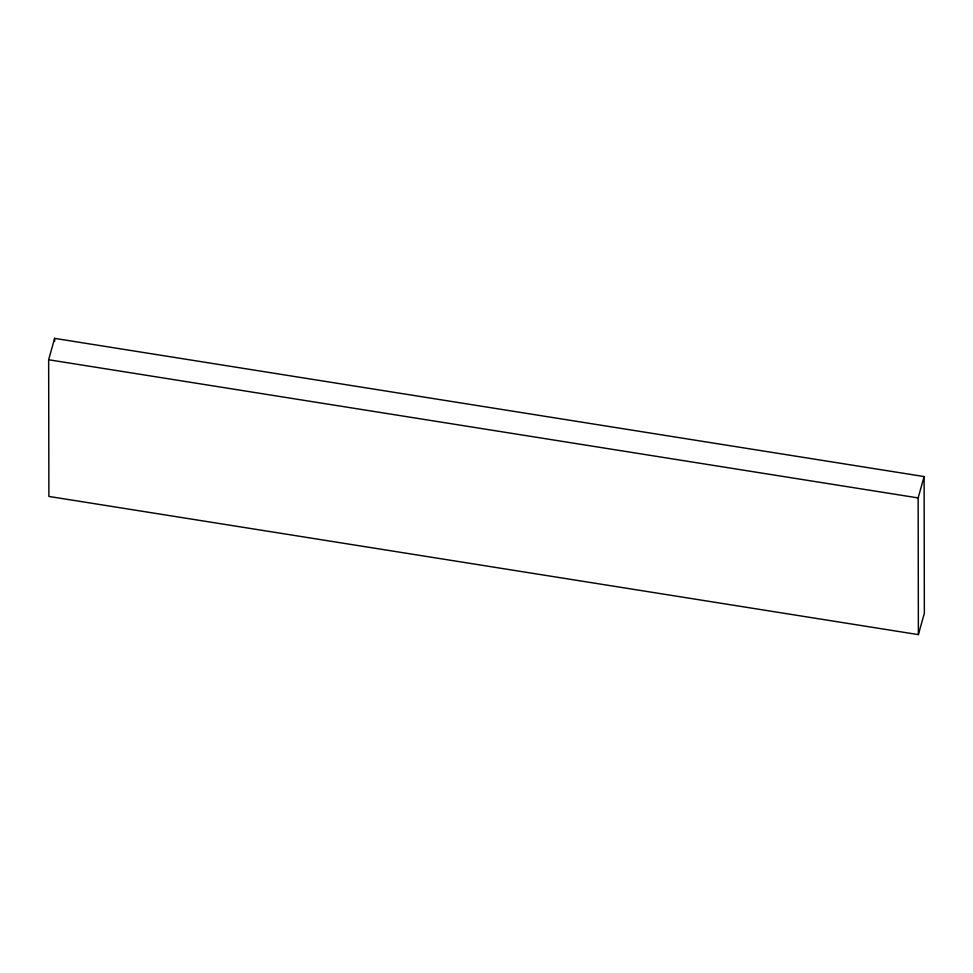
<?xml version="1.0" encoding="UTF-8"?>
<svg xmlns="http://www.w3.org/2000/svg" width="973" height="973" viewBox="0 0 973 973"><rect width="100%" height="100%" fill="white"/><g stroke="black" fill="none" stroke-linecap="round" stroke-linejoin="round"><path stroke-width="1.46" d="M48.65 359.755L54.622 338.373L924.107 476.563L924.35 613.245L918.378 634.627L48.893 496.437L48.65 359.755L918.147 497.933L918.378 634.627M918.147 497.933L924.107 476.563M54.622 338.373L54.622 341.414"/></g></svg>
